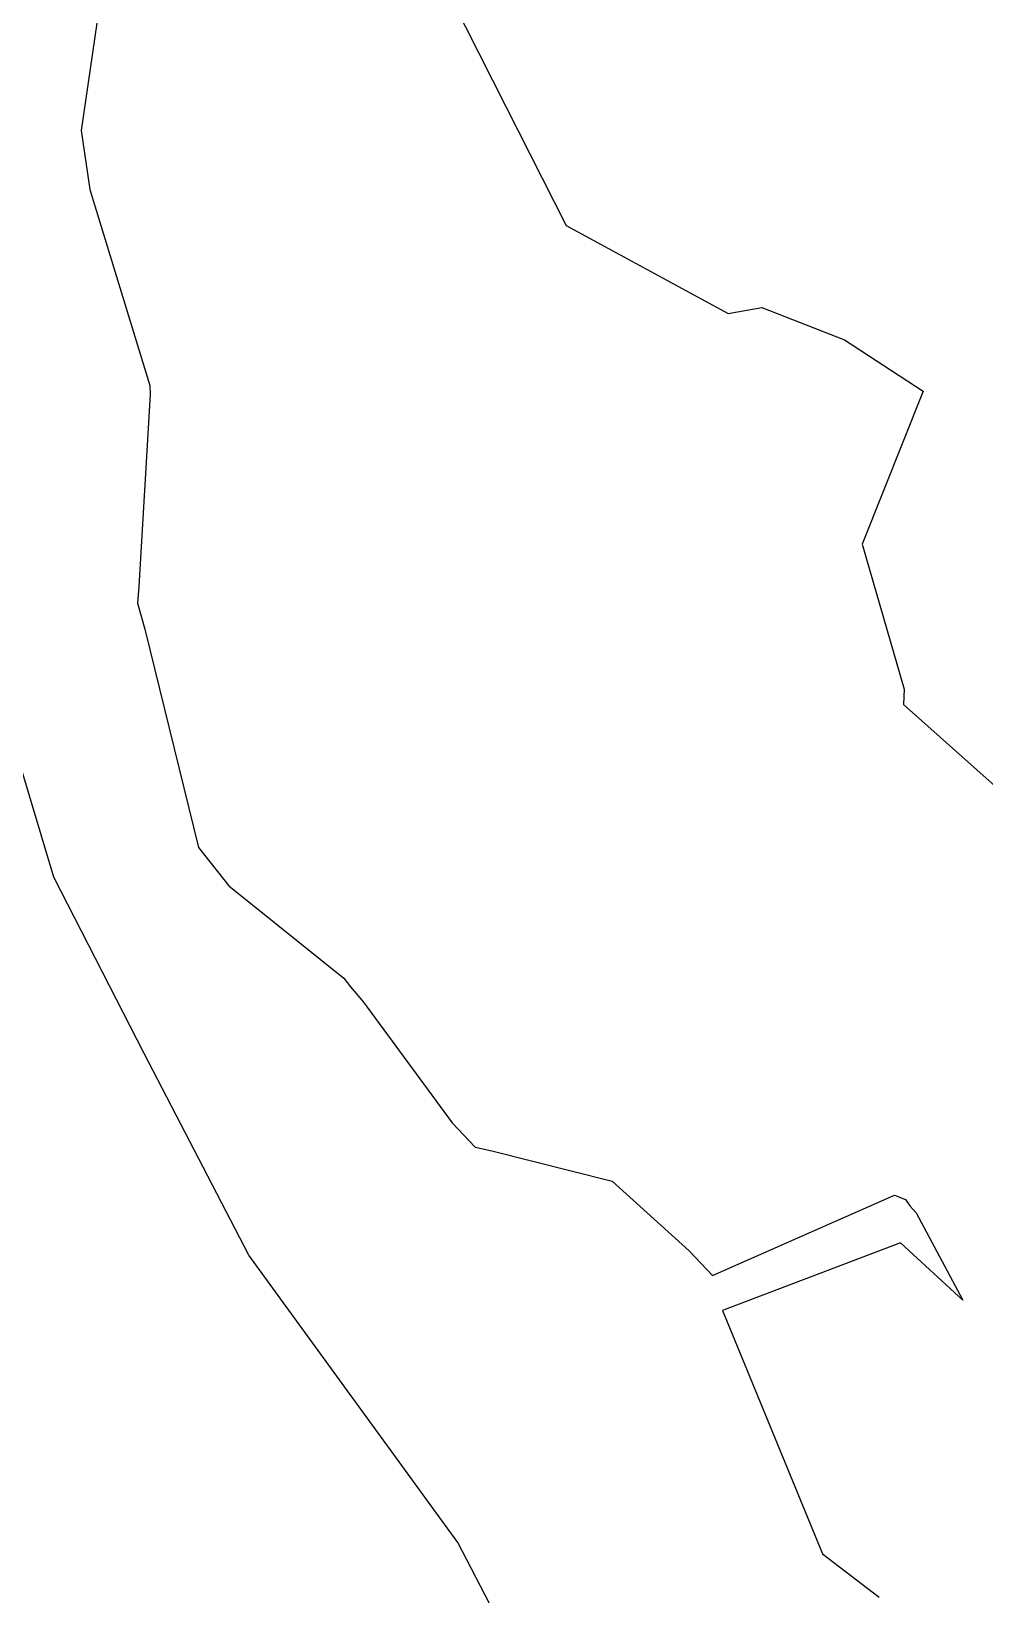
# Model space of a CAD drawing. Header units: metres. Extents: x 517023 to 519141, y 3924953 to 3927827.
# Drawn here: x 517725.8 to 517789.5, y 3925397.6 to 3925502.1 of the extents above; entities that cross this region are included whole.
import ezdxf

# ---------------------------------------------------------------- set-up
doc = ezdxf.new("R2010")
doc.units = ezdxf.units.M
for name, color, linetype in [('C-TINN-BNDY', 110, 'Continuous'), ('C-TOPO-MAJR', 9, 'Continuous'), ('C-TOPO-MINR', 8, 'Continuous')]:
    doc.layers.add(name, color=color, linetype=linetype)

msp = doc.modelspace()

# ---------------------------------------------------------------- linework, layer by layer
at = {"layer": 'C-TINN-BNDY', "color": 110, "linetype": 'Continuous', "lineweight": -3}
msp.add_polyline3d([(517717.91, 3925299.21, 1017.83), (517762.42, 3925385.28, 1018.16), (517754.26, 3925401.05, 1018.38), (517740.29, 3925420.25, 1018.65), (517733.29, 3925433.73, 1018.92), (517727.26, 3925445.53, 1019.14), (517722.08, 3925462.73, 1019.13), (517694.77, 3925553.09, 1019.25), (517635.23, 3925608.02, 1019.51), (517609.91, 3925645, 1020.03), (517684.43, 3925709.46, 1020.63), (517707.61, 3925761.04, 1020.57)], dxfattribs=at)
at = {"layer": 'C-TOPO-MAJR', "color": 9, "linetype": 'Continuous', "lineweight": -3, "elevation": 1020}
msp.add_lwpolyline([(517731.33, 3925510.88), (517729.09, 3925495.44), (517729.66, 3925491.51), (517733.68, 3925478.39), (517733.7, 3925477.81), (517732.93, 3925464.96), (517732.85, 3925463.84), (517733.35, 3925462.11), (517736.92, 3925447.51), (517738.96, 3925444.95), (517746.63, 3925438.78), (517747.09, 3925438.2), (517747.96, 3925437.16), (517753.88, 3925429.1), (517755.42, 3925427.48), (517756.52, 3925427.23), (517764.57, 3925425.21), (517769.71, 3925420.55), (517771.28, 3925418.9), (517783.43, 3925424.27), (517784.17, 3925423.98), (517784.45, 3925423.55), (517784.89, 3925423.08), (517788, 3925417.25), (517783.83, 3925421.07), (517771.93, 3925416.55), (517778.63, 3925400.29), (517782.42, 3925397.4)], dxfattribs=at)
at = {"layer": 'C-TOPO-MINR', "color": 8, "linetype": 'Continuous', "lineweight": -3, "elevation": 1022}
msp.add_lwpolyline([(517752.97, 3925505.96), (517757.46, 3925497.05), (517761.5, 3925489.09), (517772.32, 3925483.21), (517774.58, 3925483.61), (517780.09, 3925481.45), (517785.36, 3925478.02), (517781.27, 3925467.78), (517784.07, 3925458.1), (517784.03, 3925457.07), (517790.15, 3925451.61)], dxfattribs=at)

doc.saveas('drawing.dxf')
